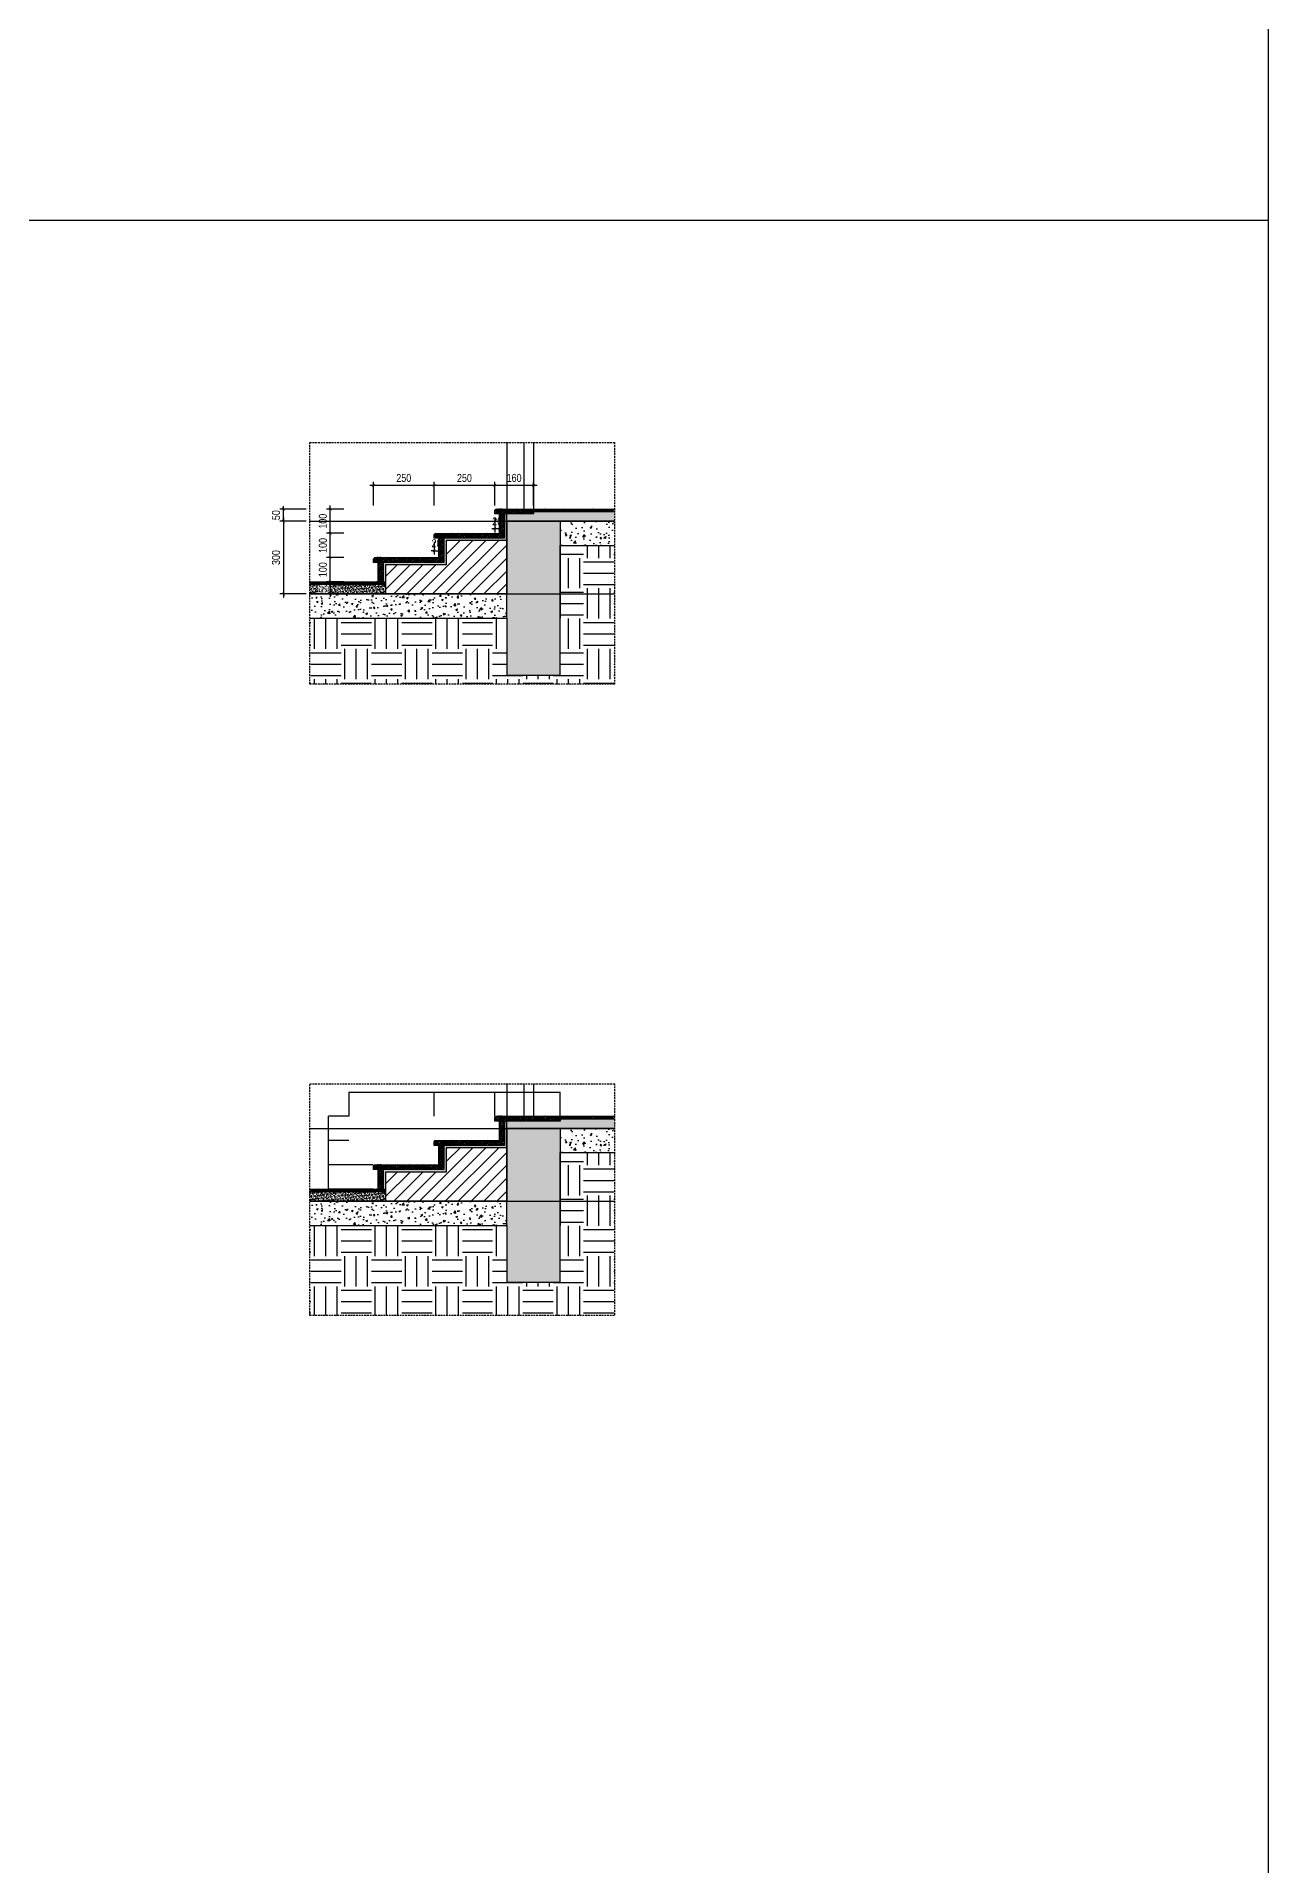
# Model space of a CAD drawing. Header units: millimetres. Extents: x -82962 to 19744, y -138000 to 4535.
# Drawn here: x 14665 to 19744, y -115377 to -107835 of the extents above; entities that cross this region are included whole.
import ezdxf

# ---------------------------------------------------------------- set-up
doc = ezdxf.new("R2010")
doc.units = ezdxf.units.MM
doc.header["$LTSCALE"] = 1000
doc.header["$MEASUREMENT"] = 0
doc.header["$PDMODE"] = 3
doc.linetypes.add('HIDDEN', pattern=[0.375, 0.25, -0.125])
doc.layers.get('0').update_dxf_attribs({"lineweight": 30})
doc.layers.get('DEFPOINTS').update_dxf_attribs({"color": 4, "lineweight": 30})
doc.layers.add('THAY', color=4, linetype='Continuous', lineweight=30)
doc.styles.add('dim', font='arial.ttf', dxfattribs={"width": 0.8})
doc.dimstyles.new('1-100-100', dxfattribs={"dimscale": 0, "dimtxt": 2.2, "dimasz": 0.8, "dimexe": 1, "dimexo": 1, "dimgap": 0.9, "dimtad": 1, "dimdec": 0, "dimzin": 0, "dimdsep": 46, "dimtxsty": 'dim', "dimblk1": 'ARCHTICK', "dimblk2": 'ARCHTICK', "dimsah": 1, "dimcen": 1, "dimdle": 1, "dimclrd": 256, "dimclre": 256, "dimclrt": 1, "dimadec": 0, "dimazin": 0, "dimtfac": 0.0001, "dimtdec": 0, "dimtix": 1, "dimtmove": 2, "dimatfit": 3, "dimldrblk": 'DOT', "dimfxl": 100, "dimtolj": 1, "dimtzin": 0, "dimarcsym": 0})
pattern_1 = [(45, (4170.5365, 4901.294), (-3.5355339, 3.5355339), []), (135, (4170.5365, 4901.294), (-10.60660172, 3.5355339), [12.5, -7.5])]
pattern_2 = [(37.5, (4170.5365, 4901.294), (-0.3149668, 9.63411885), [0, -7.6, 0, -8.5, 0, -8.125]), (7.5, (4170.536, 4901.294), (8.8488835, 14.1107303), [0, -4.1, 0, -6.85, 0, -2.625]), (327.5, (4164.3865, 4901.294), (15.5707093, 0.02829527), [0, -2.5, 0, -9, 0, -11.75]), (317.5, (4164.386, 4901.294), (15.030633, 4.3883778), [0, -1.25, 0, -5.9, 0, -6.75])]
pattern_3 = [(45, (4170.5365, 7404.962), (-3.5355339, 3.5355339), []), (135, (4170.5365, 7404.962), (-10.60660172, 3.5355339), [12.5, -7.5])]
pattern_4 = [(37.5, (4170.5365, 7404.962), (-0.3149668, 9.63411885), [0, -7.6, 0, -8.5, 0, -8.125]), (7.5, (4170.536, 7404.962), (8.8488835, 14.1107303), [0, -4.1, 0, -6.85, 0, -2.625]), (327.5, (4164.3865, 7404.962), (15.5707093, 0.02829527), [0, -2.5, 0, -9, 0, -11.75]), (317.5, (4164.386, 7404.962), (15.030633, 4.3883778), [0, -1.25, 0, -5.9, 0, -6.75])]

# ---------------------------------------------------------------- blocks, each defined once
blk = doc.blocks.new('_ARCHTICK')
at = {"color": 0, "linetype": 'ByBlock', "const_width": 0.15}
blk.add_lwpolyline([(-0.5, -0.5), (0.5, 0.5)], dxfattribs=at)
blk = doc.blocks.new('*D1194')
at = {"layer": 'DEFPOINTS', "color": 0, "ltscale": 0.2, "transparency": 16777216}
for p in [(15869.1, -112487.5), (16054.2, -112487.5), (16054.2, -112587.5)]:
    blk.add_point(p, dxfattribs=at)
at = {"layer": 'THAY', "lineweight": -2, "ltscale": 0.2, "transparency": 16777216}
for p, q in [((16053.2, -112487.5), (15868.1, -112487.5)), ((15869.1, -112588.5), (15869.1, -112486.5)), ((16053.2, -112587.5), (15868.1, -112587.5))]:
    blk.add_line(p, q, dxfattribs=at)
at = {"layer": 'THAY', "lineweight": -2, "ltscale": 0.2, "transparency": 16777216, "xscale": 0.8, "yscale": 0.8, "zscale": 0.8}
for p, rotation in [((15869.1, -112487.5), 90), ((15869.1, -112587.5), 270)]:
    blk.add_blockref('_ARCHTICK', p, dxfattribs=dict(at, rotation=rotation))
at = {"layer": 'THAY', "color": 1, "ltscale": 0.2, "transparency": 16777216, "insert": (15867.1, -112537.5), "char_height": 2.2, "attachment_point": 5, "rotation": 90, "style": 'dim'}
blk.add_mtext('\\A1;100', dxfattribs=at)
blk = doc.blocks.new('_DOT')
at = {"color": 0, "linetype": 'ByBlock', "ltscale": 10}
blk.add_line((-0.5, 0), (-1, 0), dxfattribs=at)
at = {"color": 0, "linetype": 'ByBlock', "ltscale": 10, "const_width": 0.5}
blk.add_lwpolyline([(-0.25, 0, 1), (0.25, 0, 1)], format="xyb", close=True, dxfattribs=at)
blk = doc.blocks.new('*D1195')
at = {"layer": 'DEFPOINTS', "color": 0, "ltscale": 0.2, "transparency": 16777216}
for p in [(15869.1, -112387.5), (15954.2, -112387.5), (16054.2, -112487.5)]:
    blk.add_point(p, dxfattribs=at)
at = {"layer": 'THAY', "lineweight": -2, "ltscale": 0.2, "transparency": 16777216}
for p, q in [((15953.2, -112387.5), (15868.1, -112387.5)), ((15869.1, -112488.5), (15869.1, -112386.5)), ((16053.2, -112487.5), (15868.1, -112487.5))]:
    blk.add_line(p, q, dxfattribs=at)
at = {"layer": 'THAY', "lineweight": -2, "ltscale": 0.2, "transparency": 16777216, "xscale": 0.8, "yscale": 0.8, "zscale": 0.8}
for p, rotation in [((15869.1, -112387.5), 90), ((15869.1, -112487.5), 270)]:
    blk.add_blockref('_ARCHTICK', p, dxfattribs=dict(at, rotation=rotation))
at = {"layer": 'THAY', "color": 1, "ltscale": 0.2, "transparency": 16777216, "insert": (15867.1, -112437.5), "char_height": 2.2, "attachment_point": 5, "rotation": 90, "style": 'dim'}
blk.add_mtext('\\A1;100', dxfattribs=at)
blk = doc.blocks.new('*D1196')
at = {"layer": 'DEFPOINTS', "color": 0, "ltscale": 0.2, "transparency": 16777216}
for p in [(15869.1, -112287.5), (15954.2, -112287.5), (15954.2, -112387.5)]:
    blk.add_point(p, dxfattribs=at)
at = {"layer": 'THAY', "lineweight": -2, "ltscale": 0.2, "transparency": 16777216}
for p, q in [((15953.2, -112287.5), (15868.1, -112287.5)), ((15869.1, -112388.5), (15869.1, -112286.5)), ((15953.2, -112387.5), (15868.1, -112387.5))]:
    blk.add_line(p, q, dxfattribs=at)
at = {"layer": 'THAY', "lineweight": -2, "ltscale": 0.2, "transparency": 16777216, "xscale": 0.8, "yscale": 0.8, "zscale": 0.8}
for p, rotation in [((15869.1, -112287.5), 90), ((15869.1, -112387.5), 270)]:
    blk.add_blockref('_ARCHTICK', p, dxfattribs=dict(at, rotation=rotation))
at = {"layer": 'THAY', "color": 1, "ltscale": 0.2, "transparency": 16777216, "insert": (15867.1, -112337.5), "char_height": 2.2, "attachment_point": 5, "rotation": 90, "style": 'dim'}
blk.add_mtext('\\A1;100', dxfattribs=at)
blk = doc.blocks.new('*D1197')
at = {"layer": 'DEFPOINTS', "color": 0, "ltscale": 0.2, "transparency": 16777216}
for p in [(16554.2, -112189.6), (16554.2, -112287.5), (16824.2, -112287.5)]:
    blk.add_point(p, dxfattribs=at)
at = {"layer": 'THAY', "lineweight": -2, "ltscale": 0.2, "transparency": 16777216}
for p, q in [((16825.2, -112189.6), (16553.2, -112189.6)), ((16554.2, -112286.5), (16554.2, -112188.6)), ((16824.2, -112286.5), (16824.2, -112188.6))]:
    blk.add_line(p, q, dxfattribs=at)
at = {"layer": 'THAY', "lineweight": -2, "ltscale": 0.2, "transparency": 16777216, "xscale": 0.8, "yscale": 0.8, "zscale": 0.8, "rotation": 180}
blk.add_blockref('_ARCHTICK', (16554.2, -112189.6), dxfattribs=at)
at = {"layer": 'THAY', "lineweight": -2, "ltscale": 0.2, "transparency": 16777216, "xscale": 0.8, "yscale": 0.8, "zscale": 0.8}
blk.add_blockref('_ARCHTICK', (16824.2, -112189.6), dxfattribs=at)
at = {"layer": 'THAY', "color": 1, "ltscale": 0.2, "transparency": 16777216, "insert": (16689.2, -112187.5), "char_height": 2.2, "attachment_point": 5, "style": 'dim'}
blk.add_mtext('\\A1;270', dxfattribs=at)
blk = doc.blocks.new('*D1198')
at = {"layer": 'DEFPOINTS', "color": 0, "ltscale": 0.2, "transparency": 16777216}
for p in [(16304.2, -112189.6), (16304.2, -112287.5), (16554.2, -112287.5)]:
    blk.add_point(p, dxfattribs=at)
at = {"layer": 'THAY', "lineweight": -2, "ltscale": 0.2, "transparency": 16777216}
for p, q in [((16555.2, -112189.6), (16303.2, -112189.6)), ((16304.2, -112286.5), (16304.2, -112188.6)), ((16554.2, -112286.5), (16554.2, -112188.6))]:
    blk.add_line(p, q, dxfattribs=at)
at = {"layer": 'THAY', "lineweight": -2, "ltscale": 0.2, "transparency": 16777216, "xscale": 0.8, "yscale": 0.8, "zscale": 0.8, "rotation": 180}
blk.add_blockref('_ARCHTICK', (16304.2, -112189.6), dxfattribs=at)
at = {"layer": 'THAY', "lineweight": -2, "ltscale": 0.2, "transparency": 16777216, "xscale": 0.8, "yscale": 0.8, "zscale": 0.8}
blk.add_blockref('_ARCHTICK', (16554.2, -112189.6), dxfattribs=at)
at = {"layer": 'THAY', "color": 1, "ltscale": 0.2, "transparency": 16777216, "insert": (16429.2, -112187.5), "char_height": 2.2, "attachment_point": 5, "style": 'dim'}
blk.add_mtext('\\A1;250', dxfattribs=at)
blk = doc.blocks.new('*D1199')
at = {"layer": 'DEFPOINTS', "color": 0, "ltscale": 0.2, "transparency": 16777216}
for p in [(15954.2, -112189.6), (15954.2, -112287.5), (16304.2, -112287.5)]:
    blk.add_point(p, dxfattribs=at)
at = {"layer": 'THAY', "lineweight": -2, "ltscale": 0.2, "transparency": 16777216}
for p, q in [((16305.2, -112189.6), (15953.2, -112189.6)), ((15954.2, -112286.5), (15954.2, -112188.6)), ((16304.2, -112286.5), (16304.2, -112188.6))]:
    blk.add_line(p, q, dxfattribs=at)
at = {"layer": 'THAY', "lineweight": -2, "ltscale": 0.2, "transparency": 16777216, "xscale": 0.8, "yscale": 0.8, "zscale": 0.8, "rotation": 180}
blk.add_blockref('_ARCHTICK', (15954.2, -112189.6), dxfattribs=at)
at = {"layer": 'THAY', "lineweight": -2, "ltscale": 0.2, "transparency": 16777216, "xscale": 0.8, "yscale": 0.8, "zscale": 0.8}
blk.add_blockref('_ARCHTICK', (16304.2, -112189.6), dxfattribs=at)
at = {"layer": 'THAY', "color": 1, "ltscale": 0.2, "transparency": 16777216, "insert": (16129.2, -112187.5), "char_height": 2.2, "attachment_point": 5, "style": 'dim'}
blk.add_mtext('\\A1;350', dxfattribs=at)
blk = doc.blocks.new('*D1200')
at = {"layer": 'DEFPOINTS', "color": 0, "ltscale": 0.2, "transparency": 16777216}
for p in [(15876, -109983.8), (15947.3, -109983.8), (15947.3, -110083.8)]:
    blk.add_point(p, dxfattribs=at)
at = {"layer": 'THAY', "lineweight": -2, "ltscale": 0.2, "transparency": 16777216}
for p, q in [((15932.3, -109983.8), (15861, -109983.8)), ((15876, -110098.8), (15876, -109968.8)), ((15932.3, -110083.8), (15861, -110083.8))]:
    blk.add_line(p, q, dxfattribs=at)
at = {"layer": 'THAY', "lineweight": -2, "ltscale": 0.2, "transparency": 16777216, "xscale": 12, "yscale": 12, "zscale": 12}
for p, rotation in [((15876, -109983.8), 90), ((15876, -110083.8), 270)]:
    blk.add_blockref('_ARCHTICK', p, dxfattribs=dict(at, rotation=rotation))
at = {"layer": 'THAY', "color": 1, "ltscale": 0.2, "transparency": 16777216, "insert": (15845.6, -110033.8), "char_height": 33, "attachment_point": 5, "rotation": 90, "style": 'dim'}
blk.add_mtext('\\A1;100', dxfattribs=at)
blk = doc.blocks.new('*D1201')
at = {"layer": 'DEFPOINTS', "color": 0, "ltscale": 0.2, "transparency": 16777216}
for p in [(15876, -109883.8), (15947.3, -109883.8), (15947.3, -109983.8)]:
    blk.add_point(p, dxfattribs=at)
at = {"layer": 'THAY', "lineweight": -2, "ltscale": 0.2, "transparency": 16777216}
for p, q in [((15876, -109998.8), (15876, -109868.8)), ((15932.3, -109883.8), (15861, -109883.8)), ((15932.3, -109983.8), (15861, -109983.8))]:
    blk.add_line(p, q, dxfattribs=at)
at = {"layer": 'THAY', "lineweight": -2, "ltscale": 0.2, "transparency": 16777216, "xscale": 12, "yscale": 12, "zscale": 12}
for p, rotation in [((15876, -109883.8), 90), ((15876, -109983.8), 270)]:
    blk.add_blockref('_ARCHTICK', p, dxfattribs=dict(at, rotation=rotation))
at = {"layer": 'THAY', "color": 1, "ltscale": 0.2, "transparency": 16777216, "insert": (15845.6, -109933.8), "char_height": 33, "attachment_point": 5, "rotation": 90, "style": 'dim'}
blk.add_mtext('\\A1;100', dxfattribs=at)
blk = doc.blocks.new('*D1202')
at = {"layer": 'DEFPOINTS', "color": 0, "ltscale": 0.2, "transparency": 16777216}
for p in [(15876, -109783.8), (15947.3, -109783.8), (15947.3, -109883.8)]:
    blk.add_point(p, dxfattribs=at)
at = {"layer": 'THAY', "lineweight": -2, "ltscale": 0.2, "transparency": 16777216}
for p, q in [((15932.3, -109783.8), (15861, -109783.8)), ((15876, -109898.8), (15876, -109768.8)), ((15932.3, -109883.8), (15861, -109883.8))]:
    blk.add_line(p, q, dxfattribs=at)
at = {"layer": 'THAY', "lineweight": -2, "ltscale": 0.2, "transparency": 16777216, "xscale": 12, "yscale": 12, "zscale": 12}
for p, rotation in [((15876, -109783.8), 90), ((15876, -109883.8), 270)]:
    blk.add_blockref('_ARCHTICK', p, dxfattribs=dict(at, rotation=rotation))
at = {"layer": 'THAY', "color": 1, "ltscale": 0.2, "transparency": 16777216, "insert": (15845.6, -109833.8), "char_height": 33, "attachment_point": 5, "rotation": 90, "style": 'dim'}
blk.add_mtext('\\A1;100', dxfattribs=at)
blk = doc.blocks.new('*D1203')
at = {"layer": 'DEFPOINTS', "color": 0, "ltscale": 0.2, "transparency": 16777216}
for p in [(16554.2, -109685.9), (16554.2, -109783.8), (16714.2, -109783.8)]:
    blk.add_point(p, dxfattribs=at)
at = {"layer": 'THAY', "lineweight": -2, "ltscale": 0.2, "transparency": 16777216}
for p, q in [((16729.2, -109685.9), (16539.2, -109685.9)), ((16554.2, -109768.8), (16554.2, -109670.9)), ((16714.2, -109768.8), (16714.2, -109670.9))]:
    blk.add_line(p, q, dxfattribs=at)
at = {"layer": 'THAY', "lineweight": -2, "ltscale": 0.2, "transparency": 16777216, "xscale": 12, "yscale": 12, "zscale": 12, "rotation": 180}
blk.add_blockref('_ARCHTICK', (16554.2, -109685.9), dxfattribs=at)
at = {"layer": 'THAY', "lineweight": -2, "ltscale": 0.2, "transparency": 16777216, "xscale": 12, "yscale": 12, "zscale": 12}
blk.add_blockref('_ARCHTICK', (16714.2, -109685.9), dxfattribs=at)
at = {"layer": 'THAY', "color": 1, "ltscale": 0.2, "transparency": 16777216, "insert": (16634.2, -109655.6), "char_height": 33, "attachment_point": 5, "style": 'dim'}
blk.add_mtext('\\A1;160', dxfattribs=at)
blk = doc.blocks.new('*D1204')
at = {"layer": 'DEFPOINTS', "color": 0, "ltscale": 0.2, "transparency": 16777216}
for p in [(16304.2, -109685.9), (16304.2, -109783.8), (16554.2, -109783.8)]:
    blk.add_point(p, dxfattribs=at)
at = {"layer": 'THAY', "lineweight": -2, "ltscale": 0.2, "transparency": 16777216}
for p, q in [((16569.2, -109685.9), (16289.2, -109685.9)), ((16304.2, -109768.8), (16304.2, -109670.9)), ((16554.2, -109768.8), (16554.2, -109670.9))]:
    blk.add_line(p, q, dxfattribs=at)
at = {"layer": 'THAY', "lineweight": -2, "ltscale": 0.2, "transparency": 16777216, "xscale": 12, "yscale": 12, "zscale": 12, "rotation": 180}
blk.add_blockref('_ARCHTICK', (16304.2, -109685.9), dxfattribs=at)
at = {"layer": 'THAY', "lineweight": -2, "ltscale": 0.2, "transparency": 16777216, "xscale": 12, "yscale": 12, "zscale": 12}
blk.add_blockref('_ARCHTICK', (16554.2, -109685.9), dxfattribs=at)
at = {"layer": 'THAY', "color": 1, "ltscale": 0.2, "transparency": 16777216, "insert": (16429.2, -109655.6), "char_height": 33, "attachment_point": 5, "style": 'dim'}
blk.add_mtext('\\A1;250', dxfattribs=at)
blk = doc.blocks.new('*D1205')
at = {"layer": 'DEFPOINTS', "color": 0, "ltscale": 0.2, "transparency": 16777216}
for p in [(16054.2, -109685.9), (16054.2, -109783.8), (16304.2, -109783.8)]:
    blk.add_point(p, dxfattribs=at)
at = {"layer": 'THAY', "lineweight": -2, "ltscale": 0.2, "transparency": 16777216}
for p, q in [((16319.2, -109685.9), (16039.2, -109685.9)), ((16054.2, -109768.8), (16054.2, -109670.9)), ((16304.2, -109768.8), (16304.2, -109670.9))]:
    blk.add_line(p, q, dxfattribs=at)
at = {"layer": 'THAY', "lineweight": -2, "ltscale": 0.2, "transparency": 16777216, "xscale": 12, "yscale": 12, "zscale": 12, "rotation": 180}
blk.add_blockref('_ARCHTICK', (16054.2, -109685.9), dxfattribs=at)
at = {"layer": 'THAY', "lineweight": -2, "ltscale": 0.2, "transparency": 16777216, "xscale": 12, "yscale": 12, "zscale": 12}
blk.add_blockref('_ARCHTICK', (16304.2, -109685.9), dxfattribs=at)
at = {"layer": 'THAY', "color": 1, "ltscale": 0.2, "transparency": 16777216, "insert": (16179.2, -109655.6), "char_height": 33, "attachment_point": 5, "style": 'dim'}
blk.add_mtext('\\A1;250', dxfattribs=at)
blk = doc.blocks.new('*D1218')
at = {"layer": 'DEFPOINTS', "color": 0, "ltscale": 0.2, "transparency": 16777216}
for p in [(15791.8, -109833.8), (15682.7, -110133.8), (15791.8, -110133.8)]:
    blk.add_point(p, dxfattribs=at)
at = {"layer": 'THAY', "lineweight": -2, "ltscale": 0.2, "transparency": 16777216}
for p, q in [((15776.8, -109833.8), (15667.7, -109833.8)), ((15682.7, -109818.8), (15682.7, -110148.8)), ((15776.8, -110133.8), (15667.7, -110133.8))]:
    blk.add_line(p, q, dxfattribs=at)
at = {"layer": 'THAY', "lineweight": -2, "ltscale": 0.2, "transparency": 16777216, "xscale": 12, "yscale": 12, "zscale": 12}
for p, rotation in [((15682.7, -109833.8), 90), ((15682.7, -110133.8), 270)]:
    blk.add_blockref('_ARCHTICK', p, dxfattribs=dict(at, rotation=rotation))
at = {"layer": 'THAY', "color": 1, "ltscale": 0.2, "transparency": 16777216, "insert": (15652.4, -109983.8), "char_height": 33, "attachment_point": 5, "rotation": 90, "style": 'dim'}
blk.add_mtext('\\A1;300', dxfattribs=at)
blk = doc.blocks.new('*D1219')
at = {"layer": 'DEFPOINTS', "color": 0, "ltscale": 0.2, "transparency": 16777216}
for p in [(15682.7, -109783.8), (15791.8, -109783.8), (15791.8, -109833.8)]:
    blk.add_point(p, dxfattribs=at)
at = {"layer": 'THAY', "lineweight": -2, "ltscale": 0.2, "transparency": 16777216}
for p, q in [((15776.8, -109783.8), (15667.7, -109783.8)), ((15682.7, -109783.8), (15682.7, -109771.8)), ((15682.7, -109833.8), (15682.7, -109783.8)), ((15776.8, -109833.8), (15667.7, -109833.8)), ((15682.7, -109833.8), (15682.7, -109845.8))]:
    blk.add_line(p, q, dxfattribs=at)
at = {"layer": 'THAY', "lineweight": -2, "ltscale": 0.2, "transparency": 16777216, "xscale": 12, "yscale": 12, "zscale": 12}
for p, rotation in [((15682.7, -109783.8), 270), ((15682.7, -109833.8), 90)]:
    blk.add_blockref('_ARCHTICK', p, dxfattribs=dict(at, rotation=rotation))
at = {"layer": 'THAY', "color": 1, "ltscale": 0.2, "transparency": 16777216, "insert": (15652.4, -109808.8), "char_height": 33, "attachment_point": 5, "rotation": 90, "style": 'dim'}
blk.add_mtext('\\A1;50', dxfattribs=at)
blk = doc.blocks.new('*D1220')
at = {"layer": 'DEFPOINTS', "color": 0, "ltscale": 0.2, "transparency": 16777216}
for p in [(15947.3, -110083.8), (15876, -110133.8), (15947.3, -110133.8)]:
    blk.add_point(p, dxfattribs=at)
at = {"layer": 'THAY', "lineweight": -2, "ltscale": 0.2, "transparency": 16777216}
for p, q in [((15932.3, -110083.8), (15861, -110083.8)), ((15876, -110083.8), (15876, -110071.8)), ((15876, -110083.8), (15876, -110133.8)), ((15932.3, -110133.8), (15861, -110133.8)), ((15876, -110133.8), (15876, -110145.8))]:
    blk.add_line(p, q, dxfattribs=at)
at = {"layer": 'THAY', "lineweight": -2, "ltscale": 0.2, "transparency": 16777216, "xscale": 12, "yscale": 12, "zscale": 12}
for p, rotation in [((15876, -110083.8), 270), ((15876, -110133.8), 90)]:
    blk.add_blockref('_ARCHTICK', p, dxfattribs=dict(at, rotation=rotation))
at = {"layer": 'THAY', "color": 1, "ltscale": 0.2, "transparency": 16777216, "insert": (15845.6, -110108.8), "char_height": 33, "attachment_point": 5, "rotation": 90, "style": 'dim'}
blk.add_mtext('\\A1;50', dxfattribs=at)
blk = doc.blocks.new('*D1221')
at = {"layer": 'DEFPOINTS', "color": 0, "ltscale": 0.2, "transparency": 16777216}
for p in [(16554.2, -109803.8), (16554.2, -109864.9), (16574.2, -109803.8)]:
    blk.add_point(p, dxfattribs=at)
at = {"layer": 'THAY', "lineweight": -2, "ltscale": 0.2, "transparency": 16777216}
for p, q in [((16554.2, -109864.9), (16542.2, -109864.9)), ((16554.2, -109818.8), (16554.2, -109879.9)), ((16574.2, -109864.9), (16554.2, -109864.9)), ((16574.2, -109818.8), (16574.2, -109879.9)), ((16574.2, -109864.9), (16586.2, -109864.9))]:
    blk.add_line(p, q, dxfattribs=at)
at = {"layer": 'THAY', "lineweight": -2, "ltscale": 0.2, "transparency": 16777216, "xscale": 12, "yscale": 12, "zscale": 12}
blk.add_blockref('_ARCHTICK', (16554.2, -109864.9), dxfattribs=at)
at = {"layer": 'THAY', "lineweight": -2, "ltscale": 0.2, "transparency": 16777216, "xscale": 12, "yscale": 12, "zscale": 12, "rotation": 180}
blk.add_blockref('_ARCHTICK', (16574.2, -109864.9), dxfattribs=at)
at = {"layer": 'THAY', "color": 1, "ltscale": 0.2, "transparency": 16777216, "insert": (16564.2, -109834.6), "char_height": 33, "attachment_point": 5, "style": 'dim'}
blk.add_mtext('\\A1;20', dxfattribs=at)
blk = doc.blocks.new('*D1222')
at = {"layer": 'DEFPOINTS', "color": 0, "ltscale": 0.2, "transparency": 16777216}
for p in [(16304.2, -109903.8), (16324.2, -109903.8), (16324.2, -109955.4)]:
    blk.add_point(p, dxfattribs=at)
at = {"layer": 'THAY', "lineweight": -2, "ltscale": 0.2, "transparency": 16777216}
for p, q in [((16304.2, -109918.8), (16304.2, -109970.4)), ((16324.2, -109918.8), (16324.2, -109970.4)), ((16304.2, -109955.4), (16292.2, -109955.4)), ((16304.2, -109955.4), (16324.2, -109955.4)), ((16324.2, -109955.4), (16336.2, -109955.4))]:
    blk.add_line(p, q, dxfattribs=at)
at = {"layer": 'THAY', "lineweight": -2, "ltscale": 0.2, "transparency": 16777216, "xscale": 12, "yscale": 12, "zscale": 12}
blk.add_blockref('_ARCHTICK', (16304.2, -109955.4), dxfattribs=at)
at = {"layer": 'THAY', "lineweight": -2, "ltscale": 0.2, "transparency": 16777216, "xscale": 12, "yscale": 12, "zscale": 12, "rotation": 180}
blk.add_blockref('_ARCHTICK', (16324.2, -109955.4), dxfattribs=at)
at = {"layer": 'THAY', "color": 1, "ltscale": 0.2, "transparency": 16777216, "insert": (16314.2, -109925), "char_height": 33, "attachment_point": 5, "style": 'dim'}
blk.add_mtext('\\A1;20', dxfattribs=at)

msp = doc.modelspace()

# ---------------------------------------------------------------- hatches: boundary and pattern name
at = {"layer": 'THAY', "ltscale": 0.2}
h = msp.add_hatch(dxfattribs=at)
h.set_pattern_fill('ANSI38', color=256, scale=40, style=0)
h.set_pattern_definition(pattern_3)
h.paths.add_polyline_path([(16094.19829, -110003.84892), (16074.19829, -110003.84892), (16074.19829, -110083.84892), (16094.19829, -110083.84892)])
h.paths.add_polyline_path([(16344.19829, -109903.84892), (16324.19829, -109903.84892), (16324.19829, -109983.84892), (16344.19829, -109983.84892)])
h.paths.add_polyline_path([(16594.19829, -109803.84892), (16574.19829, -109803.84892), (16574.19829, -109883.84892), (16594.19829, -109883.84892)])
h.paths.add_polyline_path([(16714.19829, -109783.84892), (16559.19829, -109783.84892), (16554.19829, -109788.84892), (16554.19829, -109803.84892), (16714.19829, -109803.84892)])
h.paths.add_polyline_path([(16078.19829, -109983.84892), (16078.19829, -109985.84892), (16075.19829, -109985.84892), (16075.19829, -109983.84892), (16059.19829, -109983.84892), (16054.19829, -109988.84892), (16054.19829, -110003.84892), (16344.19829, -110003.84892), (16344.19829, -109983.84892), (16084.19829, -109983.84892), (16084.19829, -109985.84892), (16081.19829, -109985.84892), (16081.19829, -109983.84892)])
h.paths.add_polyline_path([(16334.19829, -109883.84892), (16334.19829, -109885.84892), (16331.19829, -109885.84892), (16331.19829, -109883.84892), (16328.19829, -109883.84892), (16328.19829, -109885.84892), (16325.19829, -109885.84892), (16325.19829, -109883.84892), (16322.19829, -109883.84892), (16322.19829, -109885.84892), (16319.19829, -109885.84892), (16319.19829, -109883.84892), (16309.19829, -109883.84892), (16304.19829, -109888.84892), (16304.19829, -109903.84892), (16594.19829, -109903.84892), (16594.19829, -109883.84892)])
h = msp.add_hatch(dxfattribs=at)
h.set_pattern_fill('AR-SAND', color=256, scale=5, style=0)
h.set_pattern_definition(pattern_4)
h.paths.add_polyline_path([(16604.19829, -109803.84892), (16604.19829, -109833.84892), (16824.19829, -109833.84892), (17047.4131, -109833.84892), (17047.4131, -109793.84892), (16714.19829, -109793.84892), (16714.19829, -109803.84892)])
h = msp.add_hatch(dxfattribs=at)
h.set_pattern_fill('ANSI38', color=256, scale=40, style=0)
h.set_pattern_definition(pattern_3)
h.paths.add_polyline_path([(16714.19829, -109783.84892), (16714.19829, -109793.84892), (17047.4131, -109793.84892), (17047.4131, -109783.84892)])
h = msp.add_hatch(dxfattribs=at)
h.set_pattern_fill('AR-CONC', color=256, scale=10, style=0, double=1)
h.set_pattern_definition([(50, (4170.536, 7404.96), (71.726018, -6.275213), [7.5, -82.5]), (355, (4170.54, 7404.96), (-13.875133, 75.219213), [6, -66]), (100.4514, (4176.514, 7404.44), (57.85094, 68.943954), [6.37402, -70.11421]), (46.1842, (4170.54, 7424.96), (106.724105, -16.5519), [11.25, -123.75]), (96.6356, (4179.43, 7423.58), (93.46627, 97.41179), [9.56103, -105.1713]), (351.1842, (4170.54, 7424.96), (93.46619, 97.41186), [9, -99]), (21, (4180.536, 7419.96), (59.690705, -40.26189), [7.5, -82.5]), (326, (4180.54, 7419.96), (24.331533, 72.515005), [6, -66]), (71.4514, (4185.51, 7416.61), (84.022263, 32.25305), [6.37402, -70.11421]), (37.5, (4170.536, 7404.962), (1.2159855, 33.2893854), [0, -65.2, 0, -67, 0, -66.25]), (7.5, (4170.536, 7404.962), (26.306954, 39.441171), [0, -38.2, 0, -63.7, 0, -25.25]), (327.5, (4148.236, 7404.962), (53.3822436, -2.255487), [0, -25, 0, -78, 0, -103.5]), (317.5, (4138.236, 7404.96), (58.318617, 10.010498), [0, -32.5, 0, -51.8, 0, -73.5])])
h.paths.add_polyline_path([(17047.4131, -109933.84892), (17047.4131, -109833.84892), (16824.19829, -109833.84892), (16824.19829, -109933.84892)])
h.paths.add_polyline_path([(15791.79727, -110133.84892), (15791.79727, -110233.84892), (16604.19829, -110233.84892), (16604.19829, -110133.84892)])
h = msp.add_hatch(dxfattribs=at)
h.set_pattern_fill('AR-SAND', color=256, scale=5, style=0)
h.set_pattern_definition(pattern_4)
h.paths.add_polyline_path([(16354.19829, -109913.84892), (16604.19829, -109913.84892), (16604.19829, -109833.84892), (16604.19829, -109803.84892), (16594.19829, -109803.84892), (16594.19829, -109883.84892), (16594.19829, -109903.84892), (16344.19829, -109903.84892), (16344.19829, -109983.84892), (16344.19829, -110003.84892), (16094.19829, -110003.84892), (16094.19829, -110083.84892), (16104.19829, -110083.84892), (16104.19829, -110013.84892), (16354.19829, -110013.84892)])
h = msp.add_hatch(color=256, dxfattribs=at)
h.paths.add_polyline_path([(16824.19829, -109833.84892), (16604.19829, -109833.84892), (16604.19829, -109913.84892), (16604.19829, -110133.84892), (16824.19829, -110133.84892)])
h.paths.add_polyline_path([(16824.19829, -110233.84892), (16824.19829, -110133.84892), (16604.19829, -110133.84892), (16604.19829, -110233.84892), (16604.19829, -110468.46936), (16824.19829, -110468.46936)])
h = msp.add_hatch(dxfattribs=at)
h.set_pattern_fill('EARTH', color=256, scale=500, style=0)
h.set_pattern_definition([(0, (4170.54, 7404.96), (125, 125), [125, -125]), (0, (4170.54, 7451.84), (125, 125), [125, -125]), (0, (4170.54, 7498.71), (125, 125), [125, -125]), (90, (4186.16, 7514.34), (-125, 125), [125, -125]), (90, (4233.04, 7514.34), (-125, 125), [125, -125]), (90, (4279.91, 7514.34), (-125, 125), [125, -125])])
h.paths.add_polyline_path([(17047.4131, -109933.84892), (16824.19829, -109933.84892), (16824.19829, -110233.84892), (16824.19829, -110468.46936), (16604.19829, -110468.46936), (16604.19829, -110233.84892), (15791.79727, -110233.84892), (15791.79727, -110505.32971), (17047.4131, -110505.32971)])
h = msp.add_hatch(dxfattribs=at)
h.set_pattern_fill('ANSI31', color=256, scale=300, style=0)
h.set_pattern_definition([(45, (4170.536, 7404.96), (-26.516504, 26.516504), [])])
h.paths.add_polyline_path([(16604.19829, -109913.84892), (16354.19829, -109913.84892), (16354.19829, -110013.84892), (16104.19829, -110013.84892), (16104.19829, -110133.84892), (16604.19829, -110133.84892)])
h = msp.add_hatch(dxfattribs=at)
h.set_pattern_fill('ANSI38', color=256, scale=40, style=0)
h.set_pattern_definition(pattern_3)
h.paths.add_polyline_path([(16104.19829, -110093.84892), (16104.19829, -110083.84892), (15791.79727, -110083.84892), (15791.79727, -110093.84892)])
h = msp.add_hatch(dxfattribs=at)
h.set_pattern_fill('AR-SAND', color=256, scale=5, style=0)
h.set_pattern_definition(pattern_4)
h.paths.add_polyline_path([(16104.19829, -110133.84892), (16104.19829, -110093.84892), (15791.79727, -110093.84892), (15791.79727, -110133.84892)])
h = msp.add_hatch(dxfattribs=at)
h.set_pattern_fill('ANSI38', color=256, scale=40, style=0)
h.set_pattern_definition(pattern_1)
h.paths.add_polyline_path([(16094.19829, -112507.51654), (16074.19829, -112507.51654), (16074.19829, -112587.51654), (16094.19829, -112587.51654)])
h.paths.add_polyline_path([(16344.19829, -112407.51654), (16324.19829, -112407.51654), (16324.19829, -112487.51654), (16344.19829, -112487.51654)])
h.paths.add_polyline_path([(16594.19829, -112307.51654), (16574.19829, -112307.51654), (16574.19829, -112387.51654), (16594.19829, -112387.51654)])
h.paths.add_polyline_path([(16824.19829, -112287.51654), (16559.19829, -112287.51654), (16554.19829, -112292.51654), (16554.19829, -112307.51654), (16824.19829, -112307.51654)])
h.paths.add_polyline_path([(16078.19829, -112487.51654), (16078.19829, -112489.51654), (16075.19829, -112489.51654), (16075.19829, -112487.51654), (16059.19829, -112487.51654), (16054.19829, -112492.51654), (16054.19829, -112507.51654), (16344.19829, -112507.51654), (16344.19829, -112487.51654), (16084.19829, -112487.51654), (16084.19829, -112489.51654), (16081.19829, -112489.51654), (16081.19829, -112487.51654)])
h.paths.add_polyline_path([(16334.19829, -112387.51654), (16334.19829, -112389.51654), (16331.19829, -112389.51654), (16331.19829, -112387.51654), (16328.19829, -112387.51654), (16328.19829, -112389.51654), (16325.19829, -112389.51654), (16325.19829, -112387.51654), (16322.19829, -112387.51654), (16322.19829, -112389.51654), (16319.19829, -112389.51654), (16319.19829, -112387.51654), (16309.19829, -112387.51654), (16304.19829, -112392.51654), (16304.19829, -112407.51654), (16594.19829, -112407.51654), (16594.19829, -112387.51654)])
h = msp.add_hatch(dxfattribs=at)
h.set_pattern_fill('ANSI38', color=256, scale=40, style=0)
h.set_pattern_definition(pattern_1)
h.paths.add_polyline_path([(16824.19829, -112287.51654), (16824.19829, -112297.51654), (17047.4131, -112297.51654), (17047.4131, -112287.51654)])
h = msp.add_hatch(dxfattribs=at)
h.set_pattern_fill('AR-CONC', color=256, scale=10, style=0, double=1)
h.set_pattern_definition([(50, (4170.536, 4901.294), (71.726018, -6.275213), [7.5, -82.5]), (355, (4170.54, 4901.294), (-13.875133, 75.219213), [6, -66]), (100.4514, (4176.514, 4900.77), (57.85094, 68.943954), [6.37402, -70.11421]), (46.1842, (4170.54, 4921.29), (106.724105, -16.5519), [11.25, -123.75]), (96.6356, (4179.43, 4919.91), (93.46627, 97.41179), [9.56103, -105.1713]), (351.1842, (4170.54, 4921.29), (93.46619, 97.41186), [9, -99]), (21, (4180.536, 4916.294), (59.690705, -40.26189), [7.5, -82.5]), (326, (4180.54, 4916.294), (24.331533, 72.515005), [6, -66]), (71.4514, (4185.51, 4912.94), (84.022263, 32.25305), [6.37402, -70.11421]), (37.5, (4170.536, 4901.294), (1.2159855, 33.2893854), [0, -65.2, 0, -67, 0, -66.25]), (7.5, (4170.536, 4901.294), (26.306954, 39.441171), [0, -38.2, 0, -63.7, 0, -25.25]), (327.5, (4148.236, 4901.294), (53.3822436, -2.255487), [0, -25, 0, -78, 0, -103.5]), (317.5, (4138.236, 4901.294), (58.318617, 10.010498), [0, -32.5, 0, -51.8, 0, -73.5])])
h.paths.add_polyline_path([(17047.4131, -112437.51654), (17047.4131, -112337.51654), (16824.19829, -112337.51654), (16824.19829, -112437.51654)])
h.paths.add_polyline_path([(15791.79727, -112637.51654), (15791.79727, -112737.51654), (16604.19829, -112737.51654), (16604.19829, -112637.51654)])
h = msp.add_hatch(dxfattribs=at)
h.set_pattern_fill('AR-SAND', color=256, scale=5, style=0)
h.set_pattern_definition(pattern_2)
h.paths.add_polyline_path([(16354.19829, -112417.51654), (16604.19829, -112417.51654), (16604.19829, -112337.51654), (16604.19829, -112307.51654), (16594.19829, -112307.51654), (16594.19829, -112387.51654), (16594.19829, -112407.51654), (16344.19829, -112407.51654), (16344.19829, -112487.51654), (16344.19829, -112507.51654), (16094.19829, -112507.51654), (16094.19829, -112587.51654), (16104.19829, -112587.51654), (16104.19829, -112517.51654), (16354.19829, -112517.51654)])
h = msp.add_hatch(dxfattribs=at)
h.set_pattern_fill('AR-SAND', color=256, scale=5, style=0)
h.set_pattern_definition(pattern_2)
h.paths.add_polyline_path([(16604.19829, -112307.51654), (16604.19829, -112337.51654), (16824.19829, -112337.51654), (17047.4131, -112337.51654), (17047.4131, -112297.51654), (16824.19829, -112297.51654), (16824.19829, -112307.51654)])
h = msp.add_hatch(color=256, dxfattribs=at)
h.paths.add_polyline_path([(16824.19829, -112337.51654), (16604.19829, -112337.51654), (16604.19829, -112417.51654), (16604.19829, -112637.51654), (16824.19829, -112637.51654)])
h.paths.add_polyline_path([(16824.19829, -112737.51654), (16824.19829, -112637.51654), (16604.19829, -112637.51654), (16604.19829, -112737.51654), (16604.19829, -112972.13698), (16824.19829, -112972.13698)])
h = msp.add_hatch(dxfattribs=at)
h.set_pattern_fill('EARTH', color=256, scale=500, style=0)
h.set_pattern_definition([(0, (4170.54, 4901.3), (125, 125), [125, -125]), (0, (4170.54, 4948.17), (125, 125), [125, -125]), (0, (4170.54, 4995.04), (125, 125), [125, -125]), (90, (4186.16, 5010.67), (-125, 125), [125, -125]), (90, (4233.04, 5010.67), (-125, 125), [125, -125]), (90, (4279.91, 5010.67), (-125, 125), [125, -125])])
h.paths.add_polyline_path([(17047.4131, -112437.51654), (16824.19829, -112437.51654), (16824.19829, -112737.51654), (16824.19829, -112972.13698), (16604.19829, -112972.13698), (16604.19829, -112737.51654), (15791.79727, -112737.51654), (15791.79727, -113108.99732), (17047.4131, -113108.99732)])
h = msp.add_hatch(dxfattribs=at)
h.set_pattern_fill('ANSI31', color=256, scale=300, style=0)
h.set_pattern_definition([(45, (4170.536, 4901.294), (-26.516504, 26.516504), [])])
h.paths.add_polyline_path([(16604.19829, -112417.51654), (16354.19829, -112417.51654), (16354.19829, -112517.51654), (16104.19829, -112517.51654), (16104.19829, -112637.51654), (16604.19829, -112637.51654)])
h = msp.add_hatch(dxfattribs=at)
h.set_pattern_fill('ANSI38', color=256, scale=40, style=0)
h.set_pattern_definition(pattern_1)
h.paths.add_polyline_path([(16104.19829, -112597.51654), (16104.19829, -112587.51654), (15791.79727, -112587.51654), (15791.79727, -112597.51654)])
h = msp.add_hatch(dxfattribs=at)
h.set_pattern_fill('AR-SAND', color=256, scale=5, style=0)
h.set_pattern_definition(pattern_2)
h.paths.add_polyline_path([(16104.19829, -112637.51654), (16104.19829, -112597.51654), (15791.79727, -112597.51654), (15791.79727, -112637.51654)])

# ---------------------------------------------------------------- linework, layer by layer
for p, q in [((-14491.20828, -108592.24594), (19744.41861, -108592.24594)), ((16604.19829, -109508.84264), (16604.19829, -109783.84892)), ((16674.19829, -109508.84264), (16674.19829, -109783.84892)), ((16714.19829, -109508.84264), (16714.19829, -109783.84892)), ((16572.19829, -109783.84892), (16569.19829, -109783.84892)), ((16575.19829, -109785.84892), (16575.19829, -109783.84892)), ((16578.19829, -109783.84892), (16575.19829, -109783.84892)), ((16578.19829, -109785.84892), (16575.19829, -109785.84892)), ((16578.19829, -109783.84892), (16578.19829, -109785.84892)), ((16581.19829, -109785.84892), (16581.19829, -109783.84892)), ((16584.19829, -109783.84892), (16581.19829, -109783.84892)), ((16584.19829, -109785.84892), (16581.19829, -109785.84892)), ((16584.19829, -109783.84892), (16584.19829, -109785.84892)), ((16319.19829, -109883.84892), (16322.19829, -109883.84892)), ((16325.19829, -109885.84892), (16325.19829, -109883.84892)), ((16325.19829, -109883.84892), (16328.19829, -109883.84892)), ((16328.19829, -109885.84892), (16325.19829, -109885.84892)), ((16328.19829, -109883.84892), (16328.19829, -109885.84892)), ((16331.19829, -109885.84892), (16331.19829, -109883.84892)), ((16331.19829, -109883.84892), (16334.19829, -109883.84892)), ((16334.19829, -109885.84892), (16331.19829, -109885.84892)), ((16334.19829, -109883.84892), (16334.19829, -109885.84892)), ((16072.19829, -109983.84892), (16069.19829, -109983.84892)), ((16075.19829, -109985.84892), (16075.19829, -109983.84892)), ((16078.19829, -109983.84892), (16075.19829, -109983.84892)), ((16078.19829, -109985.84892), (16075.19829, -109985.84892)), ((16078.19829, -109983.84892), (16078.19829, -109985.84892)), ((16081.19829, -109985.84892), (16081.19829, -109983.84892)), ((16084.19829, -109983.84892), (16081.19829, -109983.84892)), ((16084.19829, -109985.84892), (16081.19829, -109985.84892)), ((16084.19829, -109983.84892), (16084.19829, -109985.84892)), ((16604.19829, -112153.19335), (16604.19829, -112287.51654)), ((16674.19829, -112153.19335), (16674.19829, -112287.51654)), ((16714.19829, -112153.19335), (16714.19829, -112287.51654)), ((16572.19829, -112287.51654), (16569.19829, -112287.51654)), ((16575.19829, -112289.51654), (16575.19829, -112287.51654)), ((16578.19829, -112287.51654), (16575.19829, -112287.51654)), ((16578.19829, -112287.51654), (16578.19829, -112289.51654)), ((16581.19829, -112289.51654), (16581.19829, -112287.51654)), ((16584.19829, -112287.51654), (16581.19829, -112287.51654)), ((16584.19829, -112287.51654), (16584.19829, -112289.51654)), ((16578.19829, -112289.51654), (16575.19829, -112289.51654)), ((16584.19829, -112289.51654), (16581.19829, -112289.51654)), ((16319.19829, -112387.51654), (16322.19829, -112387.51654)), ((16325.19829, -112389.51654), (16325.19829, -112387.51654)), ((16325.19829, -112387.51654), (16328.19829, -112387.51654)), ((16328.19829, -112389.51654), (16325.19829, -112389.51654)), ((16328.19829, -112387.51654), (16328.19829, -112389.51654)), ((16331.19829, -112389.51654), (16331.19829, -112387.51654)), ((16331.19829, -112387.51654), (16334.19829, -112387.51654)), ((16334.19829, -112389.51654), (16331.19829, -112389.51654)), ((16334.19829, -112387.51654), (16334.19829, -112389.51654)), ((16072.19829, -112487.51654), (16069.19829, -112487.51654)), ((16075.19829, -112489.51654), (16075.19829, -112487.51654)), ((16078.19829, -112487.51654), (16075.19829, -112487.51654)), ((16078.19829, -112489.51654), (16075.19829, -112489.51654)), ((16078.19829, -112487.51654), (16078.19829, -112489.51654)), ((16081.19829, -112489.51654), (16081.19829, -112487.51654)), ((16084.19829, -112487.51654), (16081.19829, -112487.51654)), ((16084.19829, -112489.51654), (16081.19829, -112489.51654)), ((16084.19829, -112487.51654), (16084.19829, -112489.51654))]:
    msp.add_line(p, q, dxfattribs=at)
at = {"layer": 'THAY', "ltscale": 0.5}
for p, q in [((16604.19829, -109833.84892), (16604.19829, -109803.84892)), ((16604.19829, -112337.51654), (16604.19829, -112307.51654))]:
    msp.add_line(p, q, dxfattribs=at)
at = {"layer": 'THAY', "ltscale": 0.2}
for points in [[(-14491.20828, -138000.47192), (19744.41861, -138000.47192), (19744.41861, -7206.04221), (-14491.20828, -7206.04221)], [(16574.19829, -109803.84892), (16594.19829, -109803.84892), (16594.19829, -109883.84892), (16574.19829, -109883.84892)], [(16324.19829, -109903.84892), (16344.19829, -109903.84892), (16344.19829, -109983.84892), (16324.19829, -109983.84892)], [(16074.19829, -110003.84892), (16094.19829, -110003.84892), (16094.19829, -110083.84892), (16074.19829, -110083.84892)], [(16574.19829, -112307.51654), (16594.19829, -112307.51654), (16594.19829, -112387.51654), (16574.19829, -112387.51654)], [(16324.19829, -112407.51654), (16344.19829, -112407.51654), (16344.19829, -112487.51654), (16324.19829, -112487.51654)], [(16074.19829, -112507.51654), (16094.19829, -112507.51654), (16094.19829, -112587.51654), (16074.19829, -112587.51654)]]:
    msp.add_lwpolyline(points, close=True, dxfattribs=at)
at = {"layer": 'THAY', "linetype": 'HIDDEN', "ltscale": 0.03}
for points in [[(15791.79727, -110505.32971), (15791.79727, -109508.84264), (17047.4131, -109508.84264), (17047.4131, -110505.32971)], [(15791.79727, -113108.99732), (15791.79727, -112153.19335), (17047.4131, -112153.19335), (17047.4131, -113108.99732)]]:
    msp.add_lwpolyline(points, close=True, dxfattribs=at)
at = {"layer": 'THAY', "ltscale": 0.2}
for points in [[(16584.19829, -109783.84892), (16714.19829, -109783.84892), (16714.19829, -109803.84892), (16554.19829, -109803.84892), (16554.19829, -109788.84892), (16559.19829, -109783.84892), (16569.19829, -109783.84892)], [(16559.19829, -109783.84892), (16564.19829, -109783.84892), (16569.19829, -109783.84892), (16569.19829, -109785.84892), (16572.19829, -109785.84892), (16572.19829, -109783.84892)], [(16572.19829, -109783.84892), (16575.19829, -109783.84892)], [(16572.19829, -109783.84892), (16575.19829, -109783.84892)], [(16578.19829, -109783.84892), (16581.19829, -109783.84892)], [(16578.19829, -109783.84892), (16581.19829, -109783.84892)], [(16604.19829, -110233.84892), (16604.19829, -109833.84892), (16824.19829, -109833.84892), (16824.19829, -110233.84892)], [(16604.19829, -110233.84892), (16604.19829, -109833.84892), (16824.19829, -109833.84892), (16824.19829, -110233.84892)], [(16334.19829, -109883.84892), (16594.19829, -109883.84892), (16594.19829, -109903.84892), (16304.19829, -109903.84892), (16304.19829, -109888.84892), (16309.19829, -109883.84892), (16319.19829, -109883.84892)], [(16309.19829, -109883.84892), (16314.19829, -109883.84892), (16319.19829, -109883.84892), (16319.19829, -109885.84892), (16322.19829, -109885.84892), (16322.19829, -109883.84892)], [(16322.19829, -109883.84892), (16325.19829, -109883.84892)], [(16322.19829, -109883.84892), (16325.19829, -109883.84892)], [(16328.19829, -109883.84892), (16331.19829, -109883.84892)], [(16328.19829, -109883.84892), (16331.19829, -109883.84892)], [(16084.19829, -109983.84892), (16344.19829, -109983.84892), (16344.19829, -110003.84892), (16054.19829, -110003.84892), (16054.19829, -109988.84892), (16059.19829, -109983.84892), (16069.19829, -109983.84892)], [(16059.19829, -109983.84892), (16064.19829, -109983.84892), (16069.19829, -109983.84892), (16069.19829, -109985.84892), (16072.19829, -109985.84892), (16072.19829, -109983.84892)], [(16072.19829, -109983.84892), (16075.19829, -109983.84892)], [(16078.19829, -109983.84892), (16081.19829, -109983.84892)], [(16584.19829, -112287.51654), (16824.19829, -112287.51654), (16824.19829, -112307.51654), (16554.19829, -112307.51654), (16554.19829, -112292.51654), (16559.19829, -112287.51654), (16569.19829, -112287.51654)], [(16559.19829, -112287.51654), (16564.19829, -112287.51654), (16569.19829, -112287.51654), (16569.19829, -112289.51654), (16572.19829, -112289.51654), (16572.19829, -112287.51654)], [(16572.19829, -112287.51654), (16575.19829, -112287.51654)], [(16572.19829, -112287.51654), (16575.19829, -112287.51654)], [(16578.19829, -112287.51654), (16581.19829, -112287.51654)], [(16578.19829, -112287.51654), (16581.19829, -112287.51654)], [(16604.19829, -112737.51654), (16604.19829, -112337.51654), (16824.19829, -112337.51654), (16824.19829, -112737.51654)], [(16604.19829, -112737.51654), (16604.19829, -112337.51654), (16824.19829, -112337.51654), (16824.19829, -112737.51654)], [(16334.19829, -112387.51654), (16594.19829, -112387.51654), (16594.19829, -112407.51654), (16304.19829, -112407.51654), (16304.19829, -112392.51654), (16309.19829, -112387.51654), (16319.19829, -112387.51654)], [(16309.19829, -112387.51654), (16314.19829, -112387.51654), (16319.19829, -112387.51654), (16319.19829, -112389.51654), (16322.19829, -112389.51654), (16322.19829, -112387.51654)], [(16322.19829, -112387.51654), (16325.19829, -112387.51654)], [(16322.19829, -112387.51654), (16325.19829, -112387.51654)], [(16328.19829, -112387.51654), (16331.19829, -112387.51654)], [(16328.19829, -112387.51654), (16331.19829, -112387.51654)], [(16084.19829, -112487.51654), (16344.19829, -112487.51654), (16344.19829, -112507.51654), (16054.19829, -112507.51654), (16054.19829, -112492.51654), (16059.19829, -112487.51654), (16069.19829, -112487.51654)], [(16059.19829, -112487.51654), (16064.19829, -112487.51654), (16069.19829, -112487.51654), (16069.19829, -112489.51654), (16072.19829, -112489.51654), (16072.19829, -112487.51654)], [(16072.19829, -112487.51654), (16075.19829, -112487.51654)], [(16078.19829, -112487.51654), (16081.19829, -112487.51654)]]:
    msp.add_lwpolyline(points, dxfattribs=at)
at = {"layer": 'THAY', "ltscale": 0.5}
for points in [[(16604.19829, -109783.84892), (17047.4131, -109783.84892)], [(16714.19829, -109793.84892), (17047.4131, -109793.84892)], [(17047.4131, -109833.84892), (16604.19829, -109833.84892), (16604.19829, -110133.84892), (15791.79727, -110133.84892)], [(15791.79727, -109833.84892), (17047.4131, -109833.84892)], [(16824.19829, -110233.84892), (16824.19829, -109933.84892)], [(16824.19829, -110233.84892), (16824.19829, -109933.84892), (17047.4131, -109933.84892)], [(15791.79727, -110083.84892), (16104.19829, -110083.84892)], [(15791.79727, -110093.84892), (16104.19829, -110093.84892)], [(15791.79727, -110133.84892), (17047.4131, -110133.84892)], [(15791.79727, -110233.84892), (16604.19829, -110233.84892)], [(16604.19829, -110233.84892), (16604.19829, -110468.46936), (16824.19829, -110468.46936), (16824.19829, -110233.84892)], [(16604.19829, -112287.51654), (17047.4131, -112287.51654)], [(17047.4131, -112337.51654), (16604.19829, -112337.51654), (16604.19829, -112637.51654), (15791.79727, -112637.51654)], [(15791.79727, -112337.51654), (17047.4131, -112337.51654)], [(16824.19829, -112297.51654), (17047.4131, -112297.51654)], [(16824.19829, -112737.51654), (16824.19829, -112437.51654)], [(16824.19829, -112737.51654), (16824.19829, -112437.51654), (17047.4131, -112437.51654)], [(15791.79727, -112587.51654), (16104.19829, -112587.51654)], [(15791.79727, -112597.51654), (16104.19829, -112597.51654)], [(15791.79727, -112637.51654), (17047.4131, -112637.51654)], [(15791.79727, -112737.51654), (16604.19829, -112737.51654)], [(16604.19829, -112737.51654), (16604.19829, -112972.13698), (16824.19829, -112972.13698), (16824.19829, -112737.51654)]]:
    msp.add_lwpolyline(points, dxfattribs=at)
at = {"layer": 'THAY', "linetype": 'Continuous'}
for points in [[(16604.19829, -109833.84892), (16604.19829, -109913.84892), (16354.19829, -109913.84892), (16354.19829, -110013.84892), (16104.19829, -110013.84892), (16104.19829, -110133.84892)], [(16604.19829, -112337.51654), (16604.19829, -112417.51654), (16354.19829, -112417.51654), (16354.19829, -112517.51654), (16104.19829, -112517.51654), (16104.19829, -112637.51654)]]:
    msp.add_lwpolyline(points, dxfattribs=at)

# ---------------------------------------------------------------- dimensions: what is measured, and where the dimension line sits
at = {"layer": 'THAY', "ltscale": 0.2}
for base, p1, p2, override, picture, middle in [((16054.19829, -109685.89917), (16304.19829, -109783.84892), (16054.19829, -109783.84892), {"dimscale": 15}, '*D1205', (16179.19829, -109655.55026)), ((16304.19829, -109685.89917), (16554.19829, -109783.84892), (16304.19829, -109783.84892), {"dimscale": 15}, '*D1204', (16429.19829, -109655.55026)), ((16554.19829, -109685.89917), (16714.19829, -109783.84892), (16554.19829, -109783.84892), {"dimscale": 15}, '*D1203', (16634.19829, -109655.55026)), ((16554.19829, -109864.91149), (16574.19829, -109803.84892), (16554.19829, -109803.84892), {"dimscale": 15}, '*D1221', (16564.19829, -109834.56258)), ((16324.19829, -109955.36852), (16304.19829, -109903.84892), (16324.19829, -109903.84892), {"dimscale": 15}, '*D1222', (16314.19829, -109925.01961)), ((15954.19829, -112189.56679), (16304.19829, -112287.51654), (15954.19829, -112287.51654), {"dimscale": 1}, '*D1199', (16129.19829, -112187.54278)), ((16304.19829, -112189.56679), (16554.19829, -112287.51654), (16304.19829, -112287.51654), {"dimscale": 1}, '*D1198', (16429.19829, -112187.54353)), ((16554.19829, -112189.56679), (16824.19829, -112287.51654), (16554.19829, -112287.51654), {"dimscale": 1}, '*D1197', (16689.19829, -112187.54353))]:
    dim = msp.add_linear_dim(base=base, p1=p1, p2=p2, dimstyle='1-100-100', override=override, dxfattribs=at)
    dim.commit()
    dim.dimension.update_dxf_attribs({"geometry": picture, "text_midpoint": middle})
for base, p1, p2, override, picture, middle in [((15682.71945, -109783.84892), (15791.79727, -109833.84892), (15791.79727, -109783.84892), {"dimscale": 15}, '*D1219', (15652.37055, -109808.84892)), ((15875.98953, -109783.84892), (15947.25753, -109883.84892), (15947.25753, -109783.84892), {"dimscale": 15}, '*D1202', (15845.64062, -109833.84892)), ((15682.71945, -110133.84892), (15791.79727, -109833.84892), (15791.79727, -110133.84892), {"dimscale": 15}, '*D1218', (15652.35929, -109983.84892)), ((15875.98953, -109883.84892), (15947.25753, -109983.84892), (15947.25753, -109883.84892), {"dimscale": 15}, '*D1201', (15845.64062, -109933.84892)), ((15875.98953, -109983.84892), (15947.25753, -110083.84892), (15947.25753, -109983.84892), {"dimscale": 15}, '*D1200', (15845.64062, -110033.84892)), ((15875.98953, -110133.84892), (15947.25753, -110083.84892), (15947.25753, -110133.84892), {"dimscale": 15}, '*D1220', (15845.64062, -110108.84892)), ((15869.13485, -112287.51654), (15954.19829, -112387.51654), (15954.19829, -112287.51654), {"dimscale": 1}, '*D1196', (15867.11159, -112337.51654)), ((15869.13485, -112387.51654), (16054.19829, -112487.51654), (15954.19829, -112387.51654), {"dimscale": 1}, '*D1195', (15867.11159, -112437.51654)), ((15869.13485, -112487.51654), (16054.19829, -112587.51654), (16054.19829, -112487.51654), {"dimscale": 1}, '*D1194', (15867.11159, -112537.51654))]:
    dim = msp.add_linear_dim(base=base, p1=p1, p2=p2, angle=90, dimstyle='1-100-100', override=override, dxfattribs=at)
    dim.commit()
    dim.dimension.update_dxf_attribs({"geometry": picture, "text_midpoint": middle})

doc.saveas('drawing.dxf')
